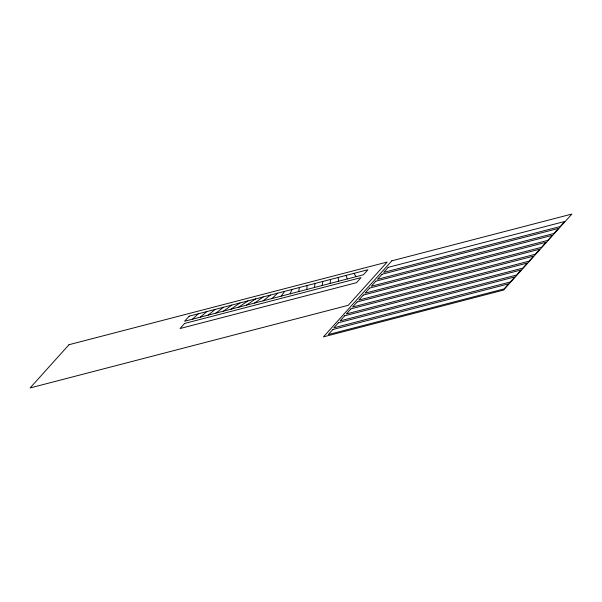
<?xml version="1.0" encoding="UTF-8"?>
<svg xmlns="http://www.w3.org/2000/svg" width="602" height="602" viewBox="0 0 602 602"><rect width="100%" height="100%" fill="white"/><g stroke="black" fill="none" stroke-linecap="round" stroke-linejoin="round"><path stroke-width="0.9" d="M330.205 283.407L330.468 279.456M306.779 289.494L307.14 285.514M314.492 287.493L314.974 283.482M322.19 285.491L322.77 281.458M298.705 291.594L299.412 287.523M290.134 293.814L291.932 289.464M281.179 296.146L284.686 291.345M272.089 298.502L277.575 293.197M192.505 319.18L198.261 313.8M200.361 317.141L206.734 311.603M208.164 315.117L215.177 309.405M263.134 300.834L270.456 295.048M215.892 313.108L223.56 307.231M223.515 311.129L231.845 305.079M254.526 303.069L263.187 296.937M231.048 309.165L239.995 302.957M246.368 305.184L255.692 298.878M238.603 307.208L247.956 300.895M353.795 273.391L356.249 276.642M345.924 275.438L347.354 278.952M338.151 277.454L338.625 281.217M68.997 344.705L30.1 387.951L348.242 305.297L387.139 262.051L68.997 344.705M189.171 316.163L184.611 321.235L363.42 274.775L367.98 269.711L189.171 316.163M184.596 323.455L180.036 328.526L356.504 282.677L361.057 277.605L184.596 323.455M391.834 260.832L323.44 336.872L503.513 290.089L571.9 214.049L391.834 260.832M338.422 322.747L333.862 327.819L510.323 281.977L514.883 276.905L338.422 322.747M344.653 315.824L340.092 320.889L516.554 275.046L521.114 269.974L344.653 315.824M350.883 308.894L346.323 313.966L522.792 268.116L527.344 263.044L350.883 308.894M357.114 301.963L352.554 307.035L529.023 261.185L533.575 256.121L357.114 301.963M363.345 295.04L358.784 300.105L535.253 254.262L539.813 249.19L363.345 295.04M369.575 288.11L365.015 293.182L541.484 247.332L546.044 242.26L369.575 288.11M375.806 281.179L371.246 286.251L547.715 240.401L552.275 235.337L375.806 281.179M382.037 274.249L377.477 279.32L553.945 233.478L558.505 228.406L382.037 274.249M388.267 267.326L383.707 272.39L560.176 226.548L564.736 221.476L388.267 267.326M332.838 329.512L328.278 334.577L504.092 288.9L508.652 283.828L332.838 329.512"/></g></svg>
